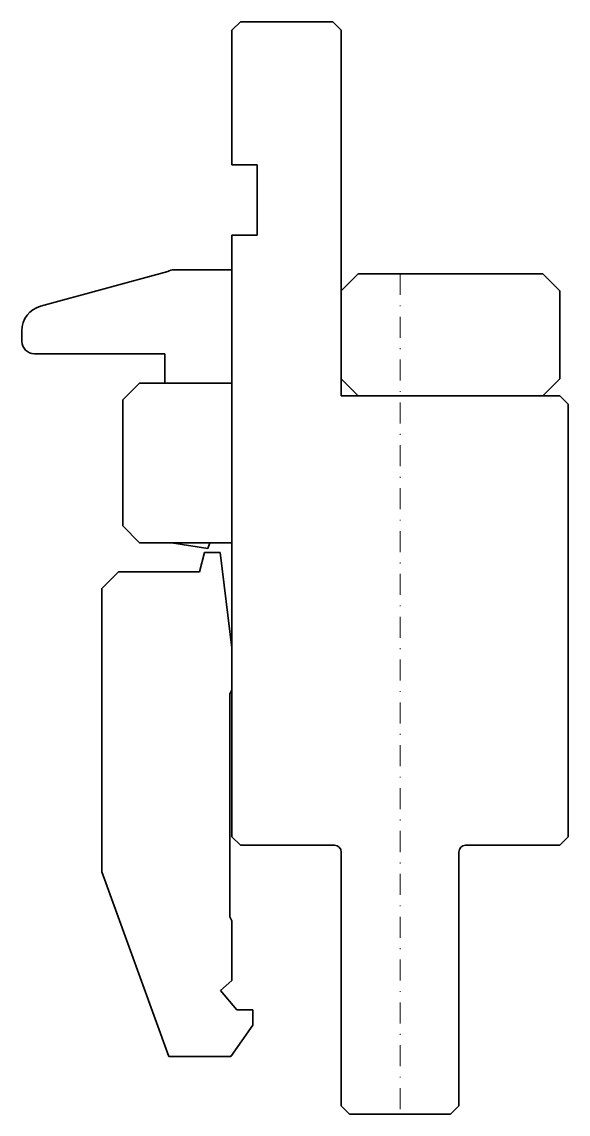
# Model space of a CAD drawing. Header units: millimetres. Extents: x -45 to 20, y 0 to 130.
import ezdxf

# ---------------------------------------------------------------- set-up
doc = ezdxf.new("R2010")
doc.units = ezdxf.units.MM
doc.header["$LTSCALE"] = 5
doc.linetypes.add('AUSGEZOGEN', pattern=[0])
doc.linetypes.add('DASHDOT', pattern=[1, 0.5, -0.25, 0, -0.25])
doc.layers.add('2', color=7, linetype='Continuous')

# ---------------------------------------------------------------- blocks, each defined once
blk = doc.blocks.new('A$C212F367E_nNn00')
at = {"layer": '2', "color": 7, "linetype": 'AUSGEZOGEN', "lineweight": 35}
for p, q in [((-19, 130), (-20, 129)), ((-8, 130), (-19, 130)), ((-7, 129), (-8, 130)), ((-20, 129), (-20, 113)), ((-7, 85.5), (-7, 129)), ((-20, 113), (-17, 113)), ((-17, 113), (-17, 104.6)), ((-17, 104.6), (-20, 104.6)), ((-20, 104.6), (-20, 33)), ((-27.63, 100.3), (-42.79, 96.16)), ((-20, 100.5), (-26.88, 100.5)), ((-5, 100), (-7, 98)), ((17, 100), (-5, 100)), ((19, 98), (17, 100)), ((19, 87.5), (19, 98)), ((-45, 93.26), (-45, 92)), ((-43.5, 90.5), (-28, 90.5)), ((-28, 90.5), (-28, 87)), ((-7, 87.5), (-5, 85.5)), ((17, 85.5), (19, 87.5)), ((-31, 87), (-33, 85)), ((-20, 87), (-31, 87)), ((-33, 85), (-33, 70)), ((19, 85.5), (-7, 85.5)), ((20, 84.5), (19, 85.5)), ((20, 33), (20, 84.5)), ((-33, 70), (-31, 68)), ((-31, 68), (-20, 68)), ((-27.2, 68), (-22.87, 67.31)), ((-22.87, 67.31), (-22.62, 68)), ((-23.88, 64.55), (-23.26, 66.85)), ((-23.26, 66.85), (-21.39, 66.85)), ((-21.39, 66.85), (-20, 55.51)), ((-35.5, 62.55), (-33.5, 64.55)), ((-33.5, 64.55), (-23.88, 64.55)), ((-35.5, 28.83), (-35.5, 62.55)), ((-20, 50.5), (-20.25, 50)), ((-20.25, 50), (-20.25, 23.5)), ((-20, 33), (-19, 32)), ((19, 32), (20, 33)), ((-19, 32), (-7.8, 32)), ((7.8, 32), (19, 32)), ((-7, 31.2), (-7, 1)), ((7, 1), (7, 31.2)), ((-27.5, 6.85), (-35.5, 28.83)), ((-20.25, 23.5), (-20, 23)), ((-20, 23), (-20, 15.9)), ((-20, 15.9), (-21.35, 14.71)), ((-21.35, 14.71), (-19.41, 12.4)), ((-19.41, 12.4), (-17.5, 12.4)), ((-17.5, 12.4), (-17.5, 10.6)), ((-17.5, 10.6), (-20.13, 6.85)), ((-20.13, 6.85), (-27.5, 6.85)), ((-7, 1), (-6, 0)), ((-6, 0), (6, 0)), ((6, 0), (7, 1))]:
    blk.add_line(p, q, dxfattribs=at)
for centre, radius, start, end in [((-26.88, 99), 1.5, 90, 120), ((-42, 93.26), 3, 105.2782, 180), ((-43.5, 92), 1.5, 180, 270), ((-7.8, 31.2), 0.8, 360, 90), ((7.8, 31.2), 0.8, 90, 180)]:
    blk.add_arc(centre, radius, start, end, dxfattribs=at)

msp = doc.modelspace()

# ---------------------------------------------------------------- linework, layer by layer
at = {"layer": '2', "color": 7, "linetype": 'DASHDOT', "lineweight": 18}
msp.add_line((0, 100), (0, 0), dxfattribs=at)

# ---------------------------------------------------------------- block references
msp.add_blockref('A$C212F367E_nNn00', (0, 0))

doc.saveas('drawing.dxf')
